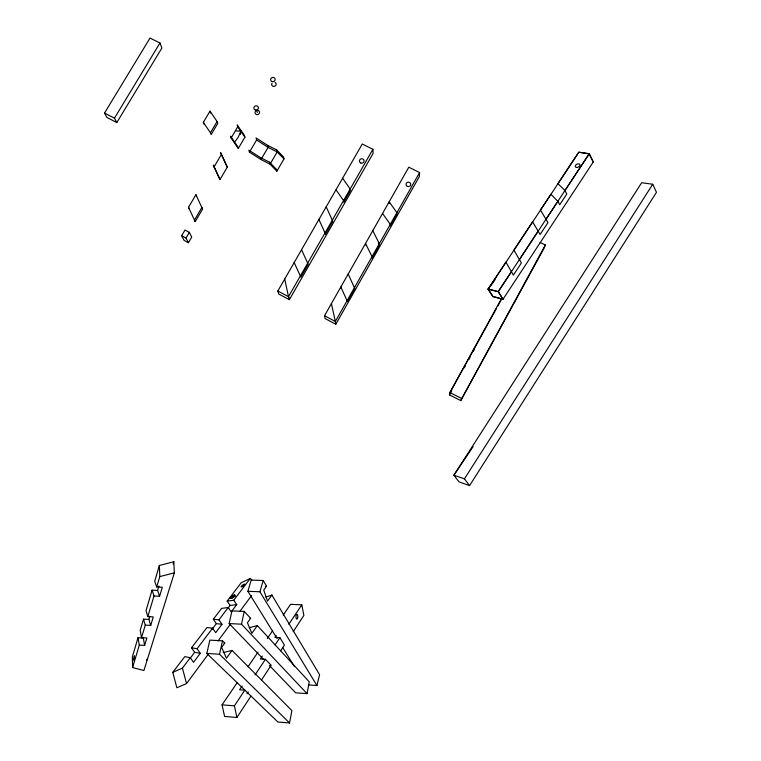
<?xml version="1.0" encoding="UTF-8"?>
<svg xmlns="http://www.w3.org/2000/svg" width="761" height="761" viewBox="0 0 761 761"><rect width="100%" height="100%" fill="white"/><g stroke="black" fill="none" stroke-linecap="round" stroke-linejoin="round"><path stroke-width="1.14" d="M419.587 172.585L419.311 176.638L335.82 324.243L325.099 318.564L324.519 315.729L408.809 167.201L419.587 172.585L335.335 321.456L335.82 324.243M146.702 659.302L146.502 660.615M269.394 665.456L295.677 692.814L307.054 693.632L309.232 681.799L257.323 625.58L249.228 627.72M232.057 650.417L226.464 658.255L221.641 647.402L224.771 643.102L222.507 640.829L209.855 640.115L206.821 653.461L277.86 721.989L289.551 722.95L291.891 710.584L232.057 650.417L223.22 652.605M540.12 242.493L545.342 244.966L543.934 248.466L460.738 400.59L449.456 394.883L449.913 392.6L501.299 298.873M307.054 693.632L241.494 624.182L244.252 611.425L231.962 610.864L229.147 623.573L263.648 659.473M289.551 722.95L219.529 654.232L222.507 640.829M309.099 684.986L316.937 685.518L319.582 674.703L271.867 595.035L265.865 597.081M316.937 685.518L259.92 591.763L263.154 580.491L251.178 580.082L247.877 591.307L277.118 638.527M132.595 667.54L139.292 645.147L144.619 645.385L143.296 637.984L138.017 637.737L132.376 656.8L132.595 667.54L143.905 670.546L174.345 572.852L173.822 561.742L159.372 565.471L154.721 581.214L156.69 586.978L162.312 587.292L159.572 596.263L153.998 595.968L152.086 590.146L157.594 590.45L159.572 596.263M143.506 619.15L145.275 625.142L150.707 625.409L148.88 619.425L143.506 619.15L140.214 630.298L141.527 637.689L146.892 637.946L144.619 645.385M152.086 590.146L146.007 610.702L147.815 616.648L153.284 616.924L150.707 625.409M141.527 637.689L145.275 625.142M147.815 616.648L153.998 595.968M156.69 586.978L159.8 576.591L159.372 565.471M148.88 619.425L149.831 616.258M157.594 590.45L158.935 585.989M173.127 563.996L173.822 561.742M460.738 400.59L545.342 244.966M449.456 394.883L451.73 390.726M464.277 367.839L465.418 365.765M468.843 359.525L469.984 357.442M473.399 351.202L474.541 349.118M496.486 308.462L449.913 392.6L461.442 398.355M497.637 306.388L501.08 300.157M346.483 299.53L347.482 301.565L354.816 288.6L348.186 274.027M372.795 230.659L379.33 243.72L379.368 245.213L372.1 258.055L372.034 256.6L365.518 243.491L365.603 244.985M372.919 149.289L288.486 296.676L289.38 299.663L373.061 153.522L372.919 149.289L362.293 143.991L277.822 291.035L278.811 294.069L289.38 299.663L288.914 297.475M324.528 232.019L325.508 234.008L332.785 221.299L326.203 206.811M276.833 171.187L276.367 169.265L269.565 162.217L260.443 157.575L248.866 150.164L249.446 152.162L260.975 159.534L270.06 164.157L276.833 171.187L283.977 158.935L283.539 156.956L276.709 149.974L267.606 145.351L256.048 137.931L256.6 139.976L268.1 147.368L277.175 151.962L283.977 158.935M249.446 152.162L256.6 139.976M240.628 134.126L240.057 134.136L241.323 131.986L240.362 131.035M181.651 235.729L184.999 230.06L189.346 232.352L191.734 237.109L188.433 242.721L184.124 240.447L181.651 235.729L186.007 238.031L188.433 242.721M195.206 221.641L202.588 209.094L201.874 207.487L194.464 220.081L195.206 221.641L188.509 207.306L195.919 194.768L202.588 209.094M219.977 179.548L213.356 165.223L219.977 179.548L227.292 167.125L220.69 152.809L227.292 167.125M238.279 148.462L237.708 146.635L230.516 136.171L231.106 138.026L238.279 148.462L244.918 137.189L244.367 135.325L237.166 124.899L237.736 126.802L244.918 137.189M186.007 238.031L189.346 232.352M214.022 166.982L221.318 154.607M231.106 138.026L237.736 126.802M217.113 121.513L217.76 123.415L211.12 134.621L210.445 132.747L217.113 121.513L210.007 111.154L203.339 122.359L204.034 124.262M116.814 122.569L114.464 118.174L159.962 43.006L150.031 38.05L104.523 113.056L106.949 117.479L116.814 122.569L161.903 48L159.962 43.006M469.566 485.623L656.477 192.286L652.738 184.248L641.666 182.726L453.879 475.216L459.007 481.856L469.566 485.623L464.438 478.812L453.879 475.216L473.104 446.65M464.438 478.812L652.738 184.248M237.346 682.417L222.05 704.867L224.6 716.453L236.918 717.461L250.968 696.058M261.584 679.877L271.173 665.266L265.446 659.302L260.338 658.988L262.298 656.068M280.666 650.788L284.433 645.052L279.886 637.67L274.873 637.395L276.157 635.502M293.204 631.687L303.867 615.44L301.813 604.814L290.578 604.339L283.254 615.078M593.219 162.007L589.138 153.884L578.807 152.114L557.946 183.61L564.947 190.554L566.793 193.998L559.725 204.738L557.851 201.313L550.888 194.255L540.434 210.036L547.977 222.573L540.129 234.483L532.614 221.841L513.903 250.074L521.371 262.964L513.361 275.111L505.932 262.117L488.153 288.952L492.976 296.438L503.011 299.225L593.342 161.884L589.242 153.732L578.788 152.286L488.086 289.247L492.843 296.638L503.011 299.225L498.274 291.615L488.086 289.247L495.116 279.687M498.274 291.615L589.242 153.732M503.011 299.225L498.227 291.701L511.335 271.82M519.373 259.653L538.189 231.116M546.065 219.178L557.851 201.313M564.947 190.554L589.138 153.884M246.983 693.804L248.219 691.939M236.918 717.461L234.398 705.827L244.852 690.16L239.591 689.78L242.112 686.032M255.03 674.912L265.446 659.302M274.978 645.024L279.886 637.67M288.857 624.229L301.813 604.814M247.991 666.798L257.979 652.158M267.292 638.498L272.609 630.688M257.323 625.58L251.881 633.304L247.43 622.745L250.616 618.312L244.252 611.425M271.867 595.035L267.501 601.161L263.734 590.051L266.559 586.17L263.154 580.491M236.719 604.605L230.098 605.442L227.149 601.133L233.751 600.248L236.719 604.605L231.239 611.92L228.243 607.525L221.632 608.362L213.337 619.226L218.94 619.835L221.984 624.286L215.686 632.695L212.604 628.206L207.021 627.502L191.534 647.773L197.089 648.724L200.257 653.318L193.503 662.336L190.298 657.704L184.761 656.638L172.766 672.343L176.856 687.754L186.559 683.587L208.267 654.194M218.065 640.914L229.965 624.8M239.772 611.521L251.672 595.406M172.766 672.343L182.421 668.12L190.298 657.704M197.089 648.724L212.604 628.206M218.94 619.835L228.243 607.525M233.751 600.248L250.179 578.522L251.881 580.006M189.955 658.55L194.664 652.32L200.257 653.318M212.167 629.176L216.352 623.63L221.984 624.286M228.043 608.172L230.098 605.442M227.149 601.133L241.218 582.726L250.179 578.522M234.398 142.317L238.012 137.608L241.047 131.054L236.31 131.016M265.342 586.588L266.559 586.17M240.619 131.472L241.123 131.311M250.027 618.465L250.616 618.312M159.8 576.591L174.345 572.852M224.181 643.254L224.771 643.102M247.877 591.307L259.92 591.763M229.147 623.573L241.494 624.182M206.821 653.461L219.529 654.232M222.05 704.867L234.398 705.827M488.153 288.952L498.227 291.701M104.523 113.056L114.464 118.174M277.822 291.035L288.486 296.676L284.719 279.021M324.519 315.729L335.335 321.456L331.396 303.601M382.555 213.461L390.279 224.362L390.279 225.922L396.871 214.279L396.9 212.671L389.166 201.808L389.166 203.463M342.612 178.255L350.174 188.985L350.326 190.669L343.725 202.198L343.544 200.552L335.991 189.784M191.534 647.773L194.664 652.32M213.337 619.226L216.352 623.63M203.339 122.359L210.445 132.747M282.712 647.573L294.536 666.665M378.36 243.216L379.368 245.213M318.907 219.51L325.508 234.008M301.546 249.741L308.186 264.248L300.833 277.08L294.174 262.574M188.509 207.306L189.27 208.904M195.919 194.768L196.642 196.414M210.007 111.154L210.673 113.094M260.443 157.575L260.975 159.534L268.1 147.368L267.606 145.351M182.421 668.12L186.559 683.587M256.714 110.231L257.285 112.495M269.565 162.217L270.06 164.157L277.175 151.962L276.709 149.974M138.017 637.737L139.292 645.147M341.014 288.314L340.833 286.983L347.482 301.565M232.828 597.718A1.284 0.609 -62 0 1 233.77 596.31A1.284 0.609 -62 0 1 234.388 596.871M231.972 598.441A2.606 1.227 -62 0 1 233.903 595.226A2.606 1.227 -62 0 1 235.178 596.576M275.092 82.464A2.264 2.102 -16.4 0 1 275.796 85.365A2.264 2.102 -16.4 0 1 272.695 86.126A2.264 2.102 -16.4 0 1 271.991 83.234M133.898 658.864L134.136 660.615L134.412 655.82L133.898 658.864M242.179 586.645A2.35 0.561 -35.1 0 0 244.937 584.191A2.35 0.561 -35.1 0 0 241.865 585.685A2.35 0.561 -35.1 0 0 242.179 586.645M231.525 598.07A2.816 0.675 -35.3 0 0 234.692 595.14A2.816 0.675 -35.3 0 0 230.964 597.033A2.816 0.675 -35.3 0 0 231.525 598.07M407.373 186.388A2.35 2.226 -5.3 0 0 410.74 184.191A2.35 2.226 -5.3 0 0 407.078 182.545A2.35 2.226 -5.3 0 0 407.373 186.388M360.733 162.968A2.331 2.197 -9.7 0 0 364.091 160.79A2.331 2.197 -9.7 0 0 360.467 159.163A2.331 2.197 -9.7 0 0 360.733 162.968M272.286 81.627A2.283 2.121 -16.4 0 0 275.092 78.935A2.283 2.121 -16.4 0 0 271.306 78.079A2.283 2.121 -16.4 0 0 272.286 81.627M255.525 110.06A2.283 2.14 -17.8 0 0 258.34 107.358A2.283 2.14 -17.8 0 0 254.555 106.492A2.283 2.14 -17.8 0 0 255.525 110.06M256.676 114.569A2.264 2.121 -17.8 0 0 259.472 111.886A2.264 2.121 -17.8 0 0 255.715 111.02A2.264 2.121 -17.8 0 0 256.676 114.569M577.152 167.458A2.473 1.617 -27.6 0 0 579.806 164.509A2.473 1.617 -27.6 0 0 575.877 164.966A2.473 1.617 -27.6 0 0 577.152 167.458M297.627 617.961A2.407 0.913 -87.8 0 0 296.999 614.298A2.407 0.913 -87.8 0 0 296.058 617.837A2.407 0.913 -87.8 0 0 297.627 617.961"/></g></svg>
